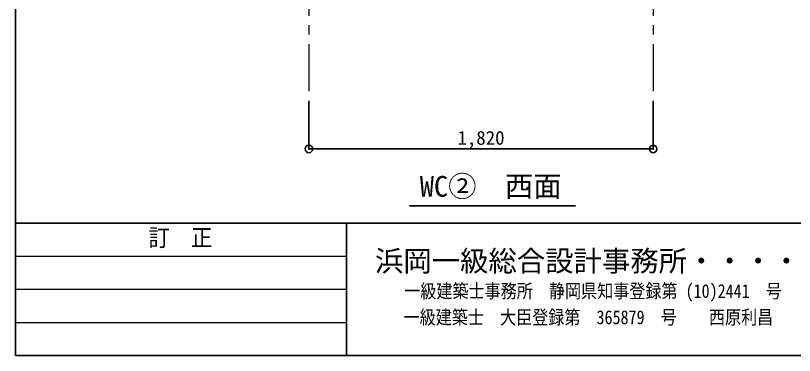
# Model space of a CAD drawing. Units: millimetres at full size. Extents: x -10070 to 9730, y -7239 to 6561.
# Drawn here: x -10070 to -5953, y -7239 to -5441 of the extents above; entities that cross this region are included whole.
import ezdxf
from ezdxf.enums import TextEntityAlignment as Align

# ---------------------------------------------------------------- set-up
doc = ezdxf.new("R2010")
doc.units = ezdxf.units.MM
doc.header["$LTSCALE"] = 50
doc.header["$PDMODE"] = 32
doc.header["$PDSIZE"] = 40
doc.linetypes.add('CHAIN1', pattern=[8, 5, -1, 1, -1])
for name, color, linetype, lineweight in [('B-1_通り芯・通り番号', 1, 'CHAIN1', 18), ('B-A_文字', 7, 'Continuous', 25), ('B-F_寸法・方位', 7, 'Continuous', 25), ('F-F_図面枠（共通）', 7, 'Continuous', 25)]:
    doc.layers.add(name, color=color, linetype=linetype, lineweight=lineweight)
doc.styles.add('ＭＳ ゴシック', font='')
doc.styles.get('ＭＳ ゴシック').set_extended_font_data('MS Gothic')

msp = doc.modelspace()

# ---------------------------------------------------------------- linework, layer by layer
at = {"layer": 'B-1_通り芯・通り番号'}
for p, q in [((-8519.48, -2391.96), (-8519.48, -6146.71)), ((-8519.48, -2391.96), (-8519.48, -6146.71)), ((-6699.48, -2391.96), (-6699.48, -6146.71)), ((-6699.48, -2391.96), (-6699.48, -6146.71))]:
    msp.add_line(p, q, dxfattribs=at)
at = {"layer": 'B-F_寸法・方位'}
for p, q in [((-8519.48, -6146.71), (-8519.48, -5896.71)), ((-6699.48, -6146.71), (-6699.48, -5896.71)), ((-8519.48, -6146.71), (-6699.48, -6146.71)), ((-7110.05, -6448.5), (-7988.28, -6448.5))]:
    msp.add_line(p, q, dxfattribs=at)
for p in [(-8519.48, -6146.71), (-6699.48, -6146.71)]:
    msp.add_point(p, dxfattribs=at)
at = {"layer": 'F-F_図面枠（共通）'}
for p, q in [((-10070.27, 6560.92), (-10070.27, -7239.08)), ((-10070.27, -6187.34), (-10070.27, -7239.08)), ((-10070.27, -6539.08), (9729.73, -6539.08)), ((-8320.27, -6539.08), (-8320.27, -7239.08)), ((-10070.27, -7239.08), (9729.73, -7239.08)), ((-10070.27, -7239.08), (9729.73, -7239.08))]:
    msp.add_line(p, q, dxfattribs=at)
at = {"layer": 'F-F_図面枠（共通）', "color": 4, "lineweight": 9}
for p, q in [((-10070.27, -6714.08), (-8320.27, -6714.08)), ((-10070.27, -6889.08), (-8320.27, -6889.08)), ((-10070.27, -7064.08), (-8320.27, -7064.08))]:
    msp.add_line(p, q, dxfattribs=at)

# ---------------------------------------------------------------- texts
at = {"layer": 'B-A_文字', "style": 'ＭＳ ゴシック'}
msp.add_text('WC②\u3000西面', height=110, dxfattribs=at).set_placement((-7933.23, -6432.52), align=Align.BOTTOM_LEFT)
at = {"layer": 'B-F_寸法・方位', "style": 'ＭＳ ゴシック'}
msp.add_text('1,820', height=73.31, dxfattribs=at).set_placement((-7734.48, -6146.71), align=Align.BOTTOM_LEFT)
at = {"layer": 'F-F_図面枠（共通）', "style": 'ＭＳ ゴシック'}
for s, height, width, p in [('訂\u3000正', 91.64, 0.9, (-9367.77, -6689.08)), ('一級建築士事務所\u3000静岡県知事登録第 (10)2441\u3000号', 73.31, 0.85, (-8015.63, -6957.11)), ('一級建築士\u3000大臣登録第\u3000365879\u3000号\u3000\u3000西原利昌', 73.31, 0.85, (-8019, -7095.71))]:
    msp.add_text(s, height=height, dxfattribs=dict(at, width=width)).set_placement(p, align=Align.BOTTOM_LEFT)
msp.add_text('浜岡一級総合設計事務所・・・・', height=110, dxfattribs=at).set_placement((-8170.64, -6827.37), align=Align.BOTTOM_LEFT)

doc.saveas('drawing.dxf')
